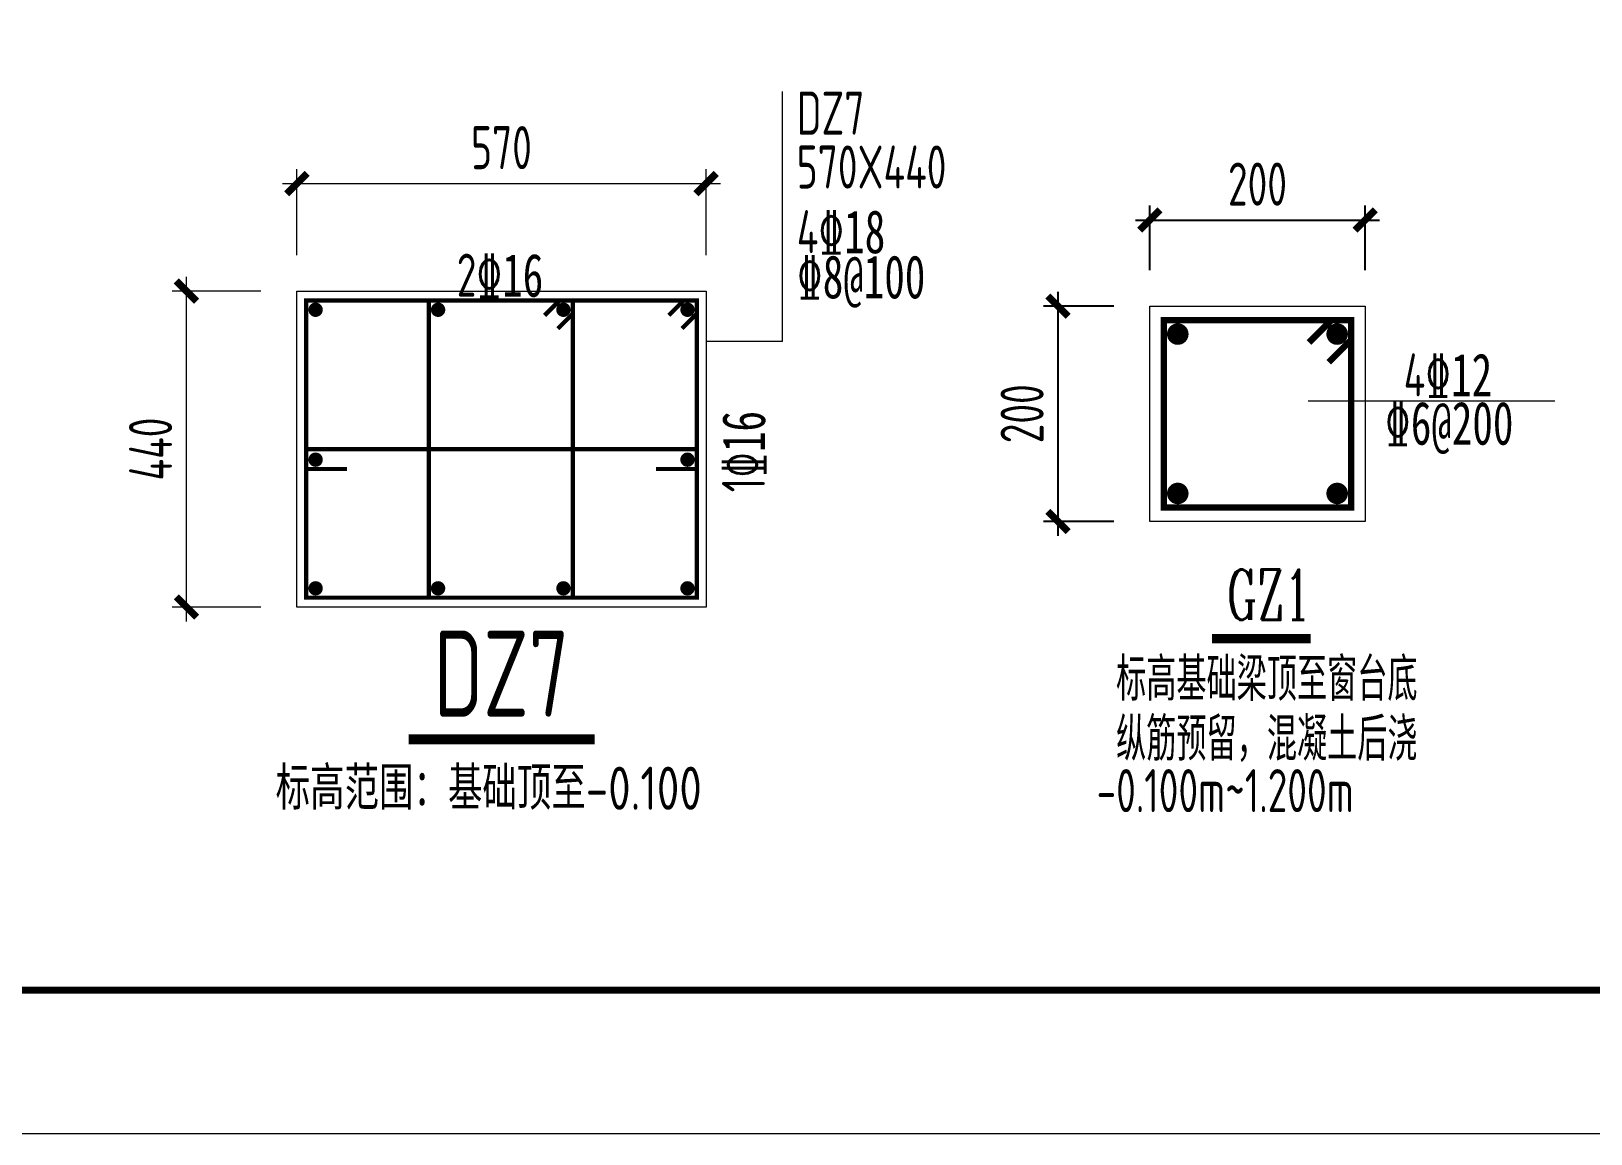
# Model space of a CAD drawing. Header units: millimetres. Extents: x 19781 to 898973, y -947928 to -267362.
# Drawn here: x 256487 to 272779, y -384690 to -373173 of the extents above; entities that cross this region are included whole.
import ezdxf

# ---------------------------------------------------------------- set-up
doc = ezdxf.new("R2010")
doc.units = ezdxf.units.MM
doc.header["$LTSCALE"] = 100
doc.layers.get('0').update_dxf_attribs({"lineweight": 18})
for name, color, linetype, lineweight in [('1000', 2, 'Continuous', 18), ('14', 2, 'Continuous', 18), ('BORDER', 7, 'Continuous', 18), ('DIM', 3, 'Continuous', 18), ('PUB_DIM', 3, 'Continuous', 18), ('PUB_TEXT', 7, 'Continuous', 18), ('REIN', 1, 'Continuous', 18), ('TEXT', 7, 'Continuous', 18), ('图名下划线', 7, 'Continuous', 18), ('楼板负筋文字', 7, 'Continuous', 18)]:
    doc.layers.add(name, color=color, linetype=linetype, lineweight=lineweight)
doc.styles.add('COMPLEX', font='complex.shx', dxfattribs={"bigfont": 'gbcbig.shx'})
doc.styles.add('TSSD_REIN', font='tssdeng.shx', dxfattribs={"width": 0.7, "bigfont": 'hztxt.shx'})
doc.dimstyles.new('TSSD_100_100', dxfattribs={"dimtxt": 300, "dimasz": 100, "dimexe": 100, "dimexo": 250, "dimgap": 100, "dimtad": 1, "dimdec": 0, "dimzin": 0, "dimdsep": 46, "dimtxsty": 'TSSD_REIN', "dimblk": 'ARCHTICK', "dimcen": 0, "dimdle": 100, "dimclrt": 7, "dimadec": 0, "dimazin": 0, "dimtfac": 1, "dimtdec": 0, "dimtix": 1, "dimtmove": 2, "dimatfit": 3, "dimfxl": 1, "dimtolj": 1, "dimtzin": 0, "dimarcsym": 0})

# ---------------------------------------------------------------- blocks, each defined once
blk = doc.blocks.new('_ArchTick_0')
at = {"color": 0, "linetype": 'ByBlock'}
blk.add_lwpolyline([(-0.71, -0.71, 0.5, 0.5, 0), (0.71, 0.71, 0.5, 0.5, 0)], format="xyseb", dxfattribs=at)
blk = doc.blocks.new('*X1403')
at = {"layer": 'DIM', "color": 0, "lineweight": -2, "ltscale": 100, "transparency": 16777216}
for p, q in [((365, 1690), (365, 4090)), ((884, 3990), (265, 3990)), ((884, 1790), (265, 1790))]:
    blk.add_line(p, q, dxfattribs=at)
at = {"layer": 'DIM', "color": 0, "lineweight": -2, "ltscale": 100, "transparency": 16777216, "xscale": 100, "yscale": 100, "zscale": 100}
for p, rotation in [((365, 3990), 90), ((365, 1790), 270)]:
    blk.add_blockref('_ArchTick_0', p, dxfattribs=dict(at, rotation=rotation))
at = {"layer": 'DIM', "color": 7, "ltscale": 100, "transparency": 16777216, "insert": (115, 2890), "char_height": 300, "width": 1620, "attachment_point": 5, "rotation": 90, "style": 'TSSD_REIN'}
blk.add_mtext('440', dxfattribs=at)
blk = doc.blocks.new('_ARCHTICK')
at = {"color": 0, "linetype": 'ByBlock', "const_width": 0.5}
blk.add_lwpolyline([(-0.5, -0.5), (0.5, 0.5)], dxfattribs=at)
blk = doc.blocks.new('*X1404')
at = {"layer": 'DIM', "color": 0, "lineweight": -2, "ltscale": 100, "transparency": 16777216}
for p, q in [((1134, 4240), (1134, 4839)), ((3984, 4240), (3984, 4839)), ((1034, 4739), (4084, 4739))]:
    blk.add_line(p, q, dxfattribs=at)
at = {"layer": 'DIM', "color": 0, "lineweight": -2, "ltscale": 100, "transparency": 16777216, "xscale": 100, "yscale": 100, "zscale": 100, "rotation": 180}
blk.add_blockref('_ArchTick_0', (1134, 4739), dxfattribs=at)
at = {"layer": 'DIM', "color": 0, "lineweight": -2, "ltscale": 100, "transparency": 16777216, "xscale": 100, "yscale": 100, "zscale": 100}
blk.add_blockref('_ArchTick_0', (3984, 4739), dxfattribs=at)
at = {"layer": 'DIM', "color": 7, "ltscale": 100, "transparency": 16777216, "insert": (2559, 4989), "char_height": 300, "width": 1620, "attachment_point": 5, "style": 'TSSD_REIN'}
blk.add_mtext('570', dxfattribs=at)
blk = doc.blocks.new('*X1405')
at = {"layer": 'DIM', "color": 0, "lineweight": -2, "transparency": 16777216}
for p, q in [((267213, -375894), (267213, -378444)), ((267797, -376044), (267063, -376044)), ((267797, -378294), (267063, -378294))]:
    blk.add_line(p, q, dxfattribs=at)
at = {"layer": 'DIM', "color": 0, "lineweight": -2, "transparency": 16777216, "xscale": 150, "yscale": 150, "zscale": 150}
for p, rotation in [((267213, -376044), 90), ((267213, -378294), 270)]:
    blk.add_blockref('_ArchTick_0', p, dxfattribs=dict(at, rotation=rotation))
at = {"layer": 'DIM', "color": 7, "transparency": 16777216, "insert": (266838, -377169), "char_height": 450, "width": 2430, "attachment_point": 5, "rotation": 90, "style": 'TSSD_REIN'}
blk.add_mtext('200', dxfattribs=at)
blk = doc.blocks.new('*X1406')
at = {"layer": 'DIM', "color": 0, "lineweight": -2, "transparency": 16777216}
for p, q in [((268172, -375669), (268172, -374995)), ((270422, -375669), (270422, -374995)), ((268022, -375145), (270572, -375145))]:
    blk.add_line(p, q, dxfattribs=at)
at = {"layer": 'DIM', "color": 0, "lineweight": -2, "transparency": 16777216, "xscale": 150, "yscale": 150, "zscale": 150, "rotation": 180}
blk.add_blockref('_ArchTick_0', (268172, -375145), dxfattribs=at)
at = {"layer": 'DIM', "color": 0, "lineweight": -2, "transparency": 16777216, "xscale": 150, "yscale": 150, "zscale": 150}
blk.add_blockref('_ArchTick_0', (270422, -375145), dxfattribs=at)
at = {"layer": 'DIM', "color": 7, "transparency": 16777216, "insert": (269297, -374770), "char_height": 450, "width": 2430, "attachment_point": 5, "style": 'TSSD_REIN'}
blk.add_mtext('200', dxfattribs=at)
blk = doc.blocks.new('A$C00E00FF0')
at = {"layer": '1000', "ltscale": 100}
blk.add_lwpolyline([(3984.4, 1790), (1134.4, 1790), (1134.4, 3990), (3984.4, 3990)], close=True, dxfattribs=at)
at = {"layer": 'REIN', "ltscale": 100}
for points in [[(3919.4, 3925, 30, 30, 0), (1199.4, 3925, 30, 30, 0), (1199.4, 1855, 30, 30, 0), (3919.4, 1855, 30, 30, 0)], [(3055.4, 3925, 30, 30, 0), (2052.4, 3925, 30, 30, 0), (2052.4, 1855, 30, 30, 0), (3055.4, 1855, 30, 30, 0)], [(1239.4, 3860, 50, 50, 1), (1289.4, 3860, 50, 50, 1)], [(2092.4, 3860, 50, 50, 1), (2142.4, 3860, 50, 50, 1)], [(2965.4, 3860, 50, 50, 1), (3015.4, 3860, 50, 50, 1)], [(3829.4, 3860, 50, 50, 1), (3879.4, 3860, 50, 50, 1)], [(1239.4, 2816, 50, 50, 1), (1289.4, 2816, 50, 50, 1)], [(3829.4, 2816, 50, 50, 1), (3879.4, 2816, 50, 50, 1)], [(1239.4, 1920, 50, 50, 1), (1289.4, 1920, 50, 50, 1)], [(2092.4, 1920, 50, 50, 1), (2142.4, 1920, 50, 50, 1)], [(2965.4, 1920, 50, 50, 1), (3015.4, 1920, 50, 50, 1)], [(3829.4, 1920, 50, 50, 1), (3879.4, 1920, 50, 50, 1)]]:
    blk.add_lwpolyline(points, format="xyseb", close=True, dxfattribs=at)
for points in [[(2859.6, 3821.1, 30, 30, 0), (2963.5, 3925, 30, 30, 0)], [(3723.6, 3821.1, 30, 30, 0), (3827.5, 3925, 30, 30, 0)], [(3055.4, 3833.1, 30, 30, 0), (2951.5, 3729.2, 30, 30, 0)], [(3919.4, 3833.1, 30, 30, 0), (3815.5, 3729.2, 30, 30, 0)], [(1199.4, 2890, 30, 30, 0), (3919.4, 2890, 30, 30, 0)], [(1199.4, 2751, 30, 30, 0), (1483.4, 2751, 30, 30, 0)], [(3919.4, 2751, 30, 30, 0), (3635.4, 2751, 30, 30, 0)]]:
    blk.add_lwpolyline(points, format="xyseb", dxfattribs=at)
at = {"layer": 'TEXT', "lineweight": 9}
for q in [(4515.4, 5379), (3984.4, 3639)]:
    blk.add_line((4515.4, 3639), q, dxfattribs=at)
at = {"layer": '图名下划线'}
blk.add_lwpolyline([(1912.4, 869.1, 70.1, 70.1, 0), (3208.4, 869.1, 70.1, 70.1, 0)], format="xyseb", dxfattribs=at)
at = {"layer": 'TEXT', "lineweight": 9, "style": 'TSSD_REIN'}
for s, width, p in [('DZ7', 0.7, (4615.4, 5079)), ('570X440', 0.7, (4615.4, 4704)), ('标高范围：基础顶至-0.100', 0.8, (986, 378))]:
    blk.add_text(s, height=300, dxfattribs=dict(at, width=width)).set_placement(p)
at = {"layer": 'TEXT', "lineweight": 9, "char_height": 300, "attachment_point": 7, "style": 'TSSD_REIN'}
for s, insert, width in [('4{\\fsimsun|b0|i0|c0|p253;\x8418}', (4615.4, 4249), 764), ('2{\\fsimsun|b0|i0|c0|p253;\x8416}', (2247.4, 3946), 764), ('{\\fsimsun|b0|i0|c0|p253;\x848@100}', (4616.6, 3874), 1369.75)]:
    blk.add_mtext(s, dxfattribs=dict(at, insert=insert, width=width))
at = {"layer": 'TEXT', "lineweight": 9, "insert": (4399.4, 2589), "char_height": 300, "width": 696.5, "attachment_point": 7, "rotation": 90, "style": 'TSSD_REIN'}
blk.add_mtext('1{\\fsimsun|b0|i0|c0|p253;\x8416}', dxfattribs=at)
at = {"layer": '楼板负筋文字', "style": 'TSSD_REIN', "width": 0.7}
blk.add_text('DZ7', height=600, dxfattribs=at).set_placement((2087.1, 1026.3))
at = {"layer": 'DIM', "ltscale": 100}
dim = blk.add_linear_dim(base=(3984.4, 4739), p1=(1134.4, 3990), p2=(3984.4, 3990), text='570', dimstyle='TSSD_100_100', override={"dimsah": 1}, dxfattribs=at)
dim.commit()
dim.dimension.update_dxf_attribs({"geometry": '*X1404', "text_midpoint": (2559.4, 4989)})
dim = blk.add_linear_dim(base=(365.4, 3990), p1=(1134.4, 1790), p2=(1134.4, 3990), angle=90, text='440', dimstyle='TSSD_100_100', override={"dimsah": 1}, dxfattribs=at)
dim.commit()
dim.dimension.update_dxf_attribs({"geometry": '*X1403', "text_midpoint": (115.4, 2890)})

msp = doc.modelspace()

# ---------------------------------------------------------------- linework, layer by layer
at = {"ltscale": 100}
for p, q in [((268171.86, -376044.01), (270421.86, -376044.01)), ((268171.86, -378294.01), (268171.86, -376044.01)), ((270421.86, -376044.01), (270421.86, -378294.01)), ((269827.09, -377033.24), (272403.77, -377033.24)), ((270421.86, -378294.01), (268171.86, -378294.01))]:
    msp.add_line(p, q, dxfattribs=at)
msp.add_lwpolyline([(268821.39, -379518.21, 98.59, 98.59, 0), (269852.34, -379518.21, 98.59, 98.59, 0)], format="xyseb")
at = {"layer": 'BORDER'}
msp.add_lwpolyline([(157416.79, -384690.47), (157416.79, -321690.47), (291066.79, -321690.47), (291066.79, -384690.47)], close=True, dxfattribs=at)
msp.add_lwpolyline([(161166.79, -383190.47, 75, 75, 0), (161166.79, -323190.47, 75, 75, 0), (289566.79, -323190.47, 75, 75, 0), (289566.79, -383190.47, 75, 75, 0)], format="xyseb", close=True, dxfattribs=at)
at = {"layer": 'REIN', "ltscale": 100}
for points in [[(270275.61, -376190.26, 67.5, 67.5, 0), (268318.11, -376190.26, 67.5, 67.5, 0), (268318.11, -378147.76, 67.5, 67.5, 0), (270275.61, -378147.76, 67.5, 67.5, 0)], [(268408.11, -376336.51, 112.5, 112.5, 1), (268520.61, -376336.51, 112.5, 112.5, 1)], [(270073.11, -376336.51, 112.5, 112.5, 1), (270185.61, -376336.51, 112.5, 112.5, 1)], [(268408.11, -378001.51, 112.5, 112.5, 1), (268520.61, -378001.51, 112.5, 112.5, 1)], [(270073.11, -378001.51, 112.5, 112.5, 1), (270185.61, -378001.51, 112.5, 112.5, 1)]]:
    msp.add_lwpolyline(points, format="xyseb", close=True, dxfattribs=at)
for points in [[(269835.03, -376424.01, 67.5, 67.5, 0), (270068.94, -376190.26, 67.5, 67.5, 0)], [(270275.61, -376396.93, 67.5, 67.5, 0), (270041.86, -376630.84, 67.5, 67.5, 0)]]:
    msp.add_lwpolyline(points, format="xyseb", dxfattribs=at)

# ---------------------------------------------------------------- block references
at = {"layer": '14', "ltscale": 100, "xscale": 1.5, "yscale": 1.5, "zscale": 1.5}
msp.add_blockref('A$C00E00FF0', (257561, -381872.5), dxfattribs=at)

# ---------------------------------------------------------------- texts
at = {"style": 'COMPLEX', "width": 0.62}
msp.add_text('GZ1', height=525.822, dxfattribs=at).set_placement((268975.14, -379322.51))
at = {"layer": 'PUB_DIM', "color": 2, "linetype": 'Continuous', "char_height": 450, "attachment_point": 7, "style": 'TSSD_REIN'}
for s, insert, width in [('4{\\fsimsun|b0|i0|c0|p253;\x8412}', (270824.02, -376988.24), 1146), ('{\\fsimsun|b0|i0|c0|p253;\x846@200}', (270629.22, -377590.46), 2155.875)]:
    msp.add_mtext(s, dxfattribs=dict(at, insert=insert, width=width))
at = {"layer": 'PUB_TEXT', "style": 'TSSD_REIN', "width": 0.7}
for s, p in [('标高基础梁顶至窗台底', (267819.72, -380167.75)), ('纵筋预留，混凝土后浇', (267819.72, -380793.06)), ('-0.100m~1.200m', (267615.9, -381330.62))]:
    msp.add_text(s, height=450, dxfattribs=at).set_placement(p)

# ---------------------------------------------------------------- dimensions: what is measured, and where the dimension line sits
at = {"layer": 'DIM'}
dim = msp.add_linear_dim(base=(270421.86, -375144.7), p1=(268171.86, -376044.01), p2=(270421.86, -376044.01), text='200', dimstyle='TSSD_100_100', override={"dimscale": 1.5, "dimsah": 1}, dxfattribs=at)
dim.commit()
dim.dimension.update_dxf_attribs({"geometry": '*X1406', "text_midpoint": (269296.86, -374769.7), "dimtype": 160})
dim = msp.add_linear_dim(base=(267213.43, -378294.01), p1=(268171.86, -376044.01), p2=(268171.86, -378294.01), angle=90, text='200', dimstyle='TSSD_100_100', override={"dimscale": 1.5, "dimsah": 1}, dxfattribs=at)
dim.commit()
dim.dimension.update_dxf_attribs({"geometry": '*X1405', "text_midpoint": (266838.43, -377169.01), "dimtype": 160})

doc.saveas('drawing.dxf')
